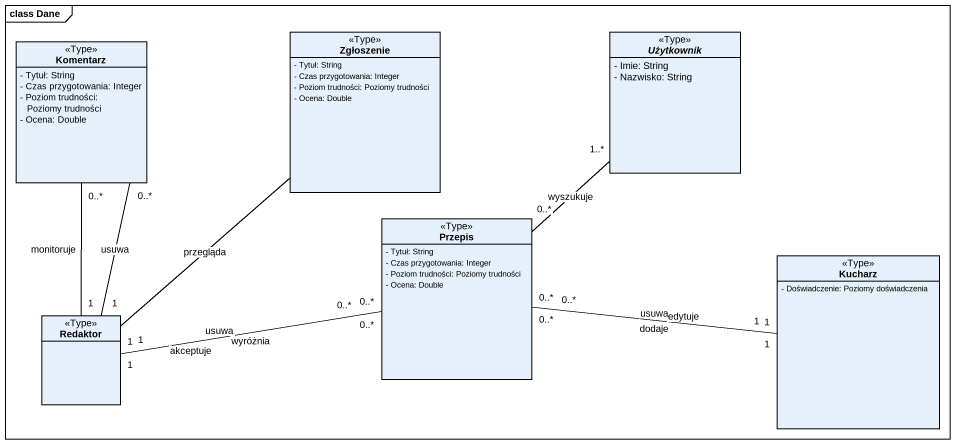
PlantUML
@startuml
mainframe class Dane
hide circle
hide empty members
skinparam classAttributeIconSize 0
class Komentarz <<Type>> {
  - Tytuł: String
  - Czas przygotowania: Integer
  - Poziom trudności: Poziomy trudności
  - Ocena: Double
}
class Zgłoszenie <<Type>> {
  - Tytuł: String
  - Czas przygotowania: Integer
  - Poziom trudności: Poziomy trudności
  - Ocena: Double
}
abstract class Użytkownik <<Type>> {
  - Imie: String
  - Nazwisko: String
}
class Przepis <<Type>> {
  - Tytuł: String
  - Czas przygotowania: Integer
  - Poziom trudności: Poziomy trudności
  - Ocena: Double
}
class Kucharz <<Type>> {
  - Doświadczenie: Poziomy doświadczenia
}
class Redaktor <<Type>>
Użytkownik "1..*" -- "0..*" Przepis : wyszukuje
Przepis "0..*" -left- "1" Redaktor : akceptuje
Kucharz "1" -left- "0..*" Przepis : usuwa
Kucharz "1" -left- "0..*" Przepis : dodaje
Kucharz "1" -left- "0..*" Przepis : edytuje
Redaktor "1" -up- "0..*" Komentarz : monitoruje
Redaktor -up- Komentarz
Redaktor "1" -up- "0..*" Komentarz : usuwa
Redaktor -up- Zgłoszenie : przegląda
Redaktor "1" -right- "0..*" Przepis : wyróżnia
Redaktor "1" -right- "0..*" Przepis : usuwa
@enduml
